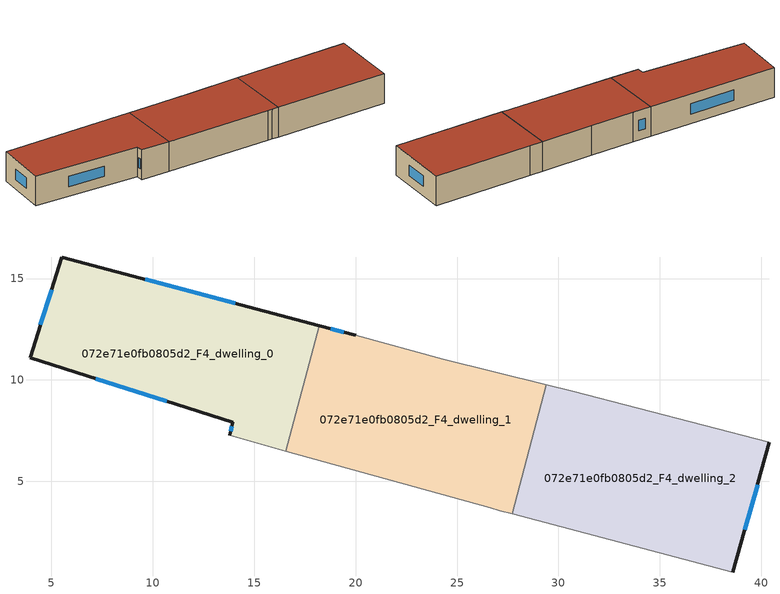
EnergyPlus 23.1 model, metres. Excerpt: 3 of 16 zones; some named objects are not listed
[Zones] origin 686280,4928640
072e71e0fb0805d2_F4_dwelling_0
 floor to 072e71e0fb0805d2_F3_dwelling_0 (EU_floor_Construction): 18.2,12.68 16.57,6.49 13.8,7.26 13.94,7.92 3.95,11.1 5.52,16.06 z12
 wall outside (EU_wall_Construction): 18.2,12.68 5.52,16.06 3.95,11.1 13.94,7.92 13.8,7.26 z12:15
 wall adiabatic (EU_wall_Construction): 13.8,7.26 16.57,6.49 z12:15
 wall to 072e71e0fb0805d2_F4_dwelling_1 (EU_wall_Construction): 16.57,6.49 18.2,12.68 z12:15
 window (EU_Window_Construction): 13.89,7.71 13.84,7.48 / 7.2,10.07 10.69,8.96 / 5.01,14.45 4.46,12.72 / 14.07,13.78 9.64,14.96 z12.98:14.02
 roof outside (EU_roof_Construction): 16.57,6.49 18.2,12.68 5.52,16.06 3.95,11.1 13.94,7.92 13.8,7.26 z15
072e71e0fb0805d2_F4_dwelling_1
 floor to 072e71e0fb0805d2_F3_dwelling_1 (EU_floor_Construction): 29.4,9.77 27.72,3.4 27.1,3.56 26.64,3.69 16.57,6.49 18.2,12.68 20.01,12.2 24.32,11.03 z12
 wall outside (EU_wall_Construction): 20.01,12.2 18.2,12.68 z12:15
 wall adiabatic (EU_wall_Construction): 16.57,6.49 26.64,3.69 27.1,3.56 27.72,3.4 / 29.4,9.77 24.32,11.03 20.01,12.2 z12:15
 wall to 072e71e0fb0805d2_F4_dwelling_2 (EU_wall_Construction): 27.72,3.4 29.4,9.77 z12:15
 window (EU_Window_Construction): 19.42,12.36 18.79,12.53 z12.98:14.02
 roof outside (EU_roof_Construction): 27.72,3.4 29.4,9.77 24.32,11.03 20.01,12.2 18.2,12.68 16.57,6.49 26.64,3.69 27.1,3.56 z15
072e71e0fb0805d2_F4_dwelling_2
 floor to 072e71e0fb0805d2_F3_dwelling_2 (EU_floor_Construction): 40.41,6.92 38.61,0.53 27.72,3.4 29.4,9.77 30.71,9.45 z12
 wall outside (EU_wall_Construction): 38.61,0.53 40.41,6.92 z12:15
 wall adiabatic (EU_wall_Construction): 27.72,3.4 38.61,0.53 / 40.41,6.92 30.71,9.45 29.4,9.77 z12:15
 window (EU_Window_Construction): 39.19,2.61 39.82,4.84 z12.98:14.02
 roof outside (EU_roof_Construction): 38.61,0.53 40.41,6.92 30.71,9.45 29.4,9.77 27.72,3.4 z15
[Building]
EU S2 Campaign: North Axis=0; Terrain=City; Solar Distribution=FullExterior
[Site:Location]
Bologna: Latitude=44.5; Longitude=11.25; Time Zone=1; Elevation=37
[SizingPeriod:WeatherFileDays]
AnnualSizingPeriod: Begin Month=1; Begin Day of Month=1; End Month=12; End Day of Month=31; Day of Week for Start Day=Monday; Use Weather File Daylight Saving Period=No; Use Weather File Rain and Snow Indicators=No
[MATERIAL]
EU_InternalMass_Material: Roughness=MediumRough; Thickness=0.1; Conductivity=1; Density=1800; Specific Heat=900; Thermal Absorptance=0.9; Solar Absorptance=0.7; Visible Absorptance=0.7
[MATERIAL:NOMASS] Roughness=MediumRough; Thermal Absorptance=0.9; Solar Absorptance=0.7; Visible Absorptance=0.7
Name | Thermal Resistance
EU_wall_NoMass | 0.905828
EU_roof_NoMass | 0.37593
EU_floor_NoMass | 0.67114
[WINDOWMATERIAL:SIMPLEGLAZINGSYSTEM]
EU_Window_SimpleGlazing: UFactor=4.52486; Solar Heat Gain Coefficient=0.85; Visible Transmittance=0.85
[CONSTRUCTION]
EU_wall_Construction: EU_wall_NoMass
EU_roof_Construction: EU_roof_NoMass
EU_floor_Construction: EU_floor_NoMass
EU_InternalMass_Construction: EU_InternalMass_Material
EU_Window_Construction: EU_Window_SimpleGlazing
[ZONE] Type=1; Multiplier=1; Ceiling Height=autocalculate; Floor Area=autocalculate; Part of Total Floor Area=Yes
Name | Volume
072e71e0fb0805d2_F4_dwelling_0 | 224.776
072e71e0fb0805d2_F4_dwelling_1 | 224.767
072e71e0fb0805d2_F4_dwelling_2 | 224.774
[INTERNALMASS] Construction=EU_InternalMass_Construction
Name | Zone or ZoneList | Surface Area
072e71e0fb0805d2_F4_dwelling_0_EU_InternalMass | 072e71e0fb0805d2_F4_dwelling_0 | 74.9254
072e71e0fb0805d2_F4_dwelling_1_EU_InternalMass | 072e71e0fb0805d2_F4_dwelling_1 | 74.9226
072e71e0fb0805d2_F4_dwelling_2_EU_InternalMass | 072e71e0fb0805d2_F4_dwelling_2 | 74.924
[OTHEREQUIPMENT] Fuel Type=Electricity; Design Level Calculation Method=Watts/Area; Power per Zone Floor Area=1; Fraction Latent=0; Fraction Radiant=0; Fraction Lost=0; Carbon Dioxide Generation Rate=0; EndUse Subcategory=EU_Step8_InternalGains
Name | Zone or ZoneList or Space or SpaceList | Schedule
EU_Step8_InternalGain_072e71e0fb0805d2_F4_dwelling_0_f000 | 072e71e0fb0805d2_F4_dwelling_0 | EU_Step8_GainSchedule_072e71e0fb0805d2_F4_dwelling_0_f000
EU_Step8_InternalGain_072e71e0fb0805d2_F4_dwelling_1_f000 | 072e71e0fb0805d2_F4_dwelling_1 | EU_Step8_GainSchedule_072e71e0fb0805d2_F4_dwelling_1_f000
EU_Step8_InternalGain_072e71e0fb0805d2_F4_dwelling_2_f000 | 072e71e0fb0805d2_F4_dwelling_2 | EU_Step8_GainSchedule_072e71e0fb0805d2_F4_dwelling_2_f000
[ZONEVENTILATION:DESIGNFLOWRATE] Schedule=EU_AlwaysOn; Design Flow Rate Calculation Method=AirChanges/Hour; Air Changes per Hour=0.73129; Ventilation Type=Natural; Fan Pressure Rise=0; Fan Total Efficiency=1; Constant Term Coefficient=1; Temperature Term Coefficient=0; Velocity Term Coefficient=0; Velocity Squared Term Coefficient=0; Minimum Indoor Temperature=-100; Maximum Indoor Temperature=100; Delta Temperature=-100; Minimum Outdoor Temperature=-100; Maximum Outdoor Temperature=100; Maximum Wind Speed=40
Name | Zone or ZoneList or Space or SpaceList
EU_ConstantAir_072e71e0fb0805d2_F4_dwelling_0 | 072e71e0fb0805d2_F4_dwelling_0
EU_ConstantAir_072e71e0fb0805d2_F4_dwelling_1 | 072e71e0fb0805d2_F4_dwelling_1
EU_ConstantAir_072e71e0fb0805d2_F4_dwelling_2 | 072e71e0fb0805d2_F4_dwelling_2
[HVACTEMPLATE:ZONE:IDEALLOADSAIRSYSTEM] System Availability Schedule=EU_AlwaysOn; Maximum Heating Supply Air Temperature=50; Minimum Cooling Supply Air Temperature=13; Maximum Heating Supply Air Humidity Ratio=0.0156; Minimum Cooling Supply Air Humidity Ratio=0.0077; Heating Limit=NoLimit; Cooling Limit=NoLimit; Heating Availability Schedule=EU_AlwaysOn; Cooling Availability Schedule=EU_CoolingOff; Dehumidification Control Type=ConstantSensibleHeatRatio; Cooling Sensible Heat Ratio=0.7; Dehumidification Setpoint=60; Humidification Control Type=None; Humidification Setpoint=30; Outdoor Air Method=None; Outdoor Air Flow Rate per Person=0.00944; Outdoor Air Flow Rate per Zone Floor Area=0; Outdoor Air Flow Rate per Zone=0; Demand Controlled Ventilation Type=None; Outdoor Air Economizer Type=NoEconomizer; Heat Recovery Type=None; Sensible Heat Recovery Effectiveness=0.7; Latent Heat Recovery Effectiveness=0.65
Name | Template Thermostat
072e71e0fb0805d2_F4_dwelling_0 | EU_HeatOnly_072e71e0fb0805d2_F4_dwelling_0
072e71e0fb0805d2_F4_dwelling_1 | EU_HeatOnly_072e71e0fb0805d2_F4_dwelling_1
072e71e0fb0805d2_F4_dwelling_2 | EU_HeatOnly_072e71e0fb0805d2_F4_dwelling_2
[SIZING:ZONE] Zone Cooling Design Supply Air Temperature Input Method=SupplyAirTemperature; Zone Cooling Design Supply Air Temperature=13; Zone Heating Design Supply Air Temperature Input Method=SupplyAirTemperature; Zone Heating Design Supply Air Temperature=50; Zone Cooling Design Supply Air Humidity Ratio=0.008; Zone Heating Design Supply Air Humidity Ratio=0.008; Cooling Design Air Flow Method=DesignDay; Cooling Design Air Flow Rate=0; Cooling Minimum Air Flow per Zone Floor Area=0.000762; Cooling Minimum Air Flow=0; Cooling Minimum Air Flow Fraction=0.2; Heating Design Air Flow Method=DesignDay; Heating Design Air Flow Rate=0; Heating Maximum Air Flow per Zone Floor Area=0.002032; Heating Maximum Air Flow=0.141576; Heating Maximum Air Flow Fraction=0.3; Account for Dedicated Outdoor Air System=No; Dedicated Outdoor Air System Control Strategy=NeutralSupplyAir; Dedicated Outdoor Air Low Setpoint Temperature for Design=autosize; Dedicated Outdoor Air High Setpoint Temperature for Design=autosize; Zone Load Sizing Method=Sensible Load Only No Latent Load; Zone Latent Cooling Design Supply Air Humidity Ratio Input Method=HumidityRatioDifference; Zone Cooling Design Supply Air Humidity Ratio Difference=0.005; Zone Latent Heating Design Supply Air Humidity Ratio Input Method=HumidityRatioDifference; Zone Humidification Design Supply Air Humidity Ratio Difference=0.005
072e71e0fb0805d2_F4_dwelling_0; 072e71e0fb0805d2_F4_dwelling_1; 072e71e0fb0805d2_F4_dwelling_2
[SCHEDULE:CONSTANT]
Name | Hourly Value
EU_AlwaysOn | 1
EU_CoolingOff | 0
[SCHEDULE:FILE] Column Number=1; Rows to Skip at Top=0; Number of Hours of Data=8760; Column Separator=Comma; Interpolate to Timestep=No; Minutes per Item=60; Adjust Schedule for Daylight Savings=Yes
Name | File
EU_Step8_GainSchedule_072e71e0fb0805d2_F4_dwelling_0_f000 | ../../schedules/072e71e0fb0805d2/072e71e0fb0805d2_F4_dwelling_0_f000_gain.csv
EU_Step8_GainSchedule_072e71e0fb0805d2_F4_dwelling_1_f000 | ../../schedules/072e71e0fb0805d2/072e71e0fb0805d2_F4_dwelling_1_f000_gain.csv
EU_Step8_GainSchedule_072e71e0fb0805d2_F4_dwelling_2_f000 | ../../schedules/072e71e0fb0805d2/072e71e0fb0805d2_F4_dwelling_2_f000_gain.csv
